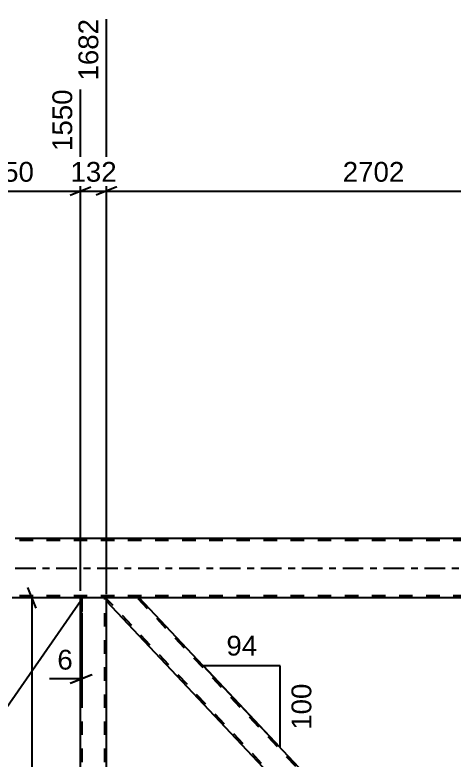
# Model space of a CAD drawing. Header units: millimetres. Extents: x -82 to 1107, y -546 to 295.
# Drawn here: x 12.9 to 76.4, y -27.8 to 80.1 of the extents above; entities that cross this region are included whole.
import ezdxf

# ---------------------------------------------------------------- set-up
doc = ezdxf.new("R2010")
doc.units = ezdxf.units.MM
doc.linetypes.add('DXK_LINE_DOT2', pattern=[3.9198, 1.9599, -1.9599])
doc.linetypes.add('DXK_LINE_DOT3', pattern=[5.9187, 2.979, -0.9799, 0.9799, -0.9799])
doc.styles.add('Arial', font='ARIAL.TTF', dxfattribs={"height": 0.2})
doc.styles.add('Arial Narrow', font='ARIALN.TTF', dxfattribs={"height": 0.2})

# ---------------------------------------------------------------- blocks, each defined once
blk = doc.blocks.new('Part-761553693-1421 - 1360')
at = {"color": 2, "linetype": 'Continuous'}
for p, q in [((26.16, -4.76), (26.16, -4.29)), ((67.13, -42.82), (30.89, -4.29)), ((64.54, -45.57), (26.16, -4.76)), ((67.13, -42.82), (66.81, -43.15)), ((66.81, -43.15), (64.54, -45.57))]:
    blk.add_line(p, q, dxfattribs=at)
at = {"color": 7, "linetype": 'DXK_LINE_DOT2'}
for p, q in [((30.89, -4.29), (26.16, -4.29)), ((66.97, -42.99), (30.58, -4.29)), ((64.7, -45.4), (26.16, -4.42)), ((67.1, -42.84), (66.81, -43.15)), ((64.7, -45.4), (64.71, -45.39))]:
    blk.add_line(p, q, dxfattribs=at)
blk = doc.blocks.new('Part-761553693-1466 - 1360')
at = {"color": 7, "linetype": 'DXK_LINE_DOT2'}
for p, q in [((26.16, -4.29), (22.39, -4.29)), ((22.39, -6.41), (22.39, -4.29)), ((22.61, -86.86), (22.61, -4.29)), ((25.93, -86.86), (25.93, -4.29)), ((26.16, -4.76), (26.16, -4.29)), ((22.39, -86.86), (22.39, -84.73)), ((26.16, -86.86), (22.39, -86.86)), ((26.16, -86.86), (26.16, -86.39))]:
    blk.add_line(p, q, dxfattribs=at)
at = {"color": 2, "linetype": 'Continuous'}
for p, q in [((26.16, -86.39), (26.16, -4.76)), ((22.39, -84.73), (22.39, -6.41))]:
    blk.add_line(p, q, dxfattribs=at)
blk = doc.blocks.new('Part-761553693-1681 - 1360')
at = {"color": 2, "linetype": 'Continuous'}
for p, q in [((108.56, 4.29), (12.96, 4.29)), ((22.39, -4.29), (12.96, -4.29)), ((108.56, -4.29), (22.56, -4.29))]:
    blk.add_line(p, q, dxfattribs=at)
at = {"color": 7, "linetype": 'DXK_LINE_DOT2'}
for p, q in [((681.9, 4), (12.96, 4)), ((681.9, -4), (12.96, -4)), ((22.56, -4.29), (22.39, -4.29))]:
    blk.add_line(p, q, dxfattribs=at)
at = {"color": 7, "linetype": 'DXK_LINE_DOT3'}
blk.add_line((12.96, 0), (681.9, 0), dxfattribs=at)
blk = doc.blocks.new('Part-761553693-1885 - 1360')
at = {"color": 7, "linetype": 'DXK_LINE_DOT2'}
for p, q in [((103.68, -4.29), (26.16, -86.72)), ((108.1, -4.29), (103.37, -4.29)), ((108.1, -4.42), (30.58, -86.86)), ((64.54, -45.57), (67.13, -42.82)), ((69.72, -45.57), (67.13, -48.32)), ((30.89, -86.86), (26.16, -86.86))]:
    blk.add_line(p, q, dxfattribs=at)
at = {"color": 2, "linetype": 'Continuous'}
for p, q in [((103.37, -4.29), (67.13, -42.82)), ((108.1, -4.76), (108.1, -4.29)), ((108.1, -4.76), (69.72, -45.57)), ((26.16, -86.39), (64.54, -45.57)), ((67.13, -48.32), (30.89, -86.86)), ((26.16, -86.86), (26.16, -86.39))]:
    blk.add_line(p, q, dxfattribs=at)
blk = doc.blocks.new('Part-761553693-2037 - 1360')
at = {"color": 2, "linetype": 'Continuous'}
for p, q in [((22.56, -4.29), (22.39, -4.29)), ((22.39, -4.29), (22.39, -6.41)), ((22.56, -6.41), (22.56, -4.29)), ((22.39, -6.41), (22.56, -6.41))]:
    blk.add_line(p, q, dxfattribs=at)
blk = doc.blocks.new('Part-761553693-2040 - 1360')
at = {"color": 7, "linetype": 'DXK_LINE_DOT2'}
for p, q in [((22.39, -4.29), (22.56, -4.29)), ((22.39, -4.29), (22.39, -6.41)), ((22.56, -4.29), (22.56, -6.41)), ((22.39, -6.41), (22.56, -6.41))]:
    blk.add_line(p, q, dxfattribs=at)
blk = doc.blocks.new('StraightDimension-761553693-20339 - 1360')
at = {"color": 7, "linetype": 'Continuous'}
for p, q in [((22.39, -3.29), (22.39, 69.27)), ((0, 5.29), (0, 58.1)), ((1.5, 55.18), (-1.5, 53.98)), ((20.89, 53.98), (23.89, 55.18)), ((0, 54.58), (22.39, 54.58))]:
    blk.add_line(p, q, dxfattribs=at)
at = {"color": 0, "linetype": 'Continuous'}
blk.add_wipeout([(21.79, 69.87), (17.59, 69.87), (17.59, 59.78), (21.79, 59.78)], dxfattribs=at)
at = {"color": 0}
blk.add_wipeout([(16.24, 55.33), (16.24, 59.53), (6.15, 59.53), (6.15, 55.33)], dxfattribs=at)
at = {"color": 3, "linetype": 'Continuous', "style": 'Arial'}
blk.add_text('1550', height=2.865, rotation=90.0002, dxfattribs=at).set_placement((21.19, 60.38))
at = {"color": 3, "style": 'Arial'}
blk.add_text('1550', height=2.865, dxfattribs=at).set_placement((6.75, 55.93))
at = {"color": 0, "linetype": 'Continuous'}
blk.add_wipeout([(-0.6, 58.7), (-4.8, 58.7), (-4.8, 55.28), (-0.6, 55.28)], dxfattribs=at)
at = {"color": 3, "linetype": 'Continuous', "style": 'Arial'}
blk.add_text('0', height=2.87, rotation=90.0002, dxfattribs=at).set_placement((-1.2, 55.88))
blk = doc.blocks.new('StraightDimension-761553693-21296 - 1360')
at = {"color": 7, "linetype": 'Continuous'}
for p, q in [((22.39, -7.41), (22.39, -18.43)), ((22.56, -7.41), (22.56, -18.43)), ((22.39, -16.03), (17.91, -16.03)), ((22.39, -16.03), (17.91, -16.03)), ((20.89, -16.63), (23.89, -15.43)), ((24.06, -15.43), (21.06, -16.63)), ((22.39, -16.03), (22.56, -16.03))]:
    blk.add_line(p, q, dxfattribs=at)
at = {"color": 0}
blk.add_wipeout([(21.86, -15.28), (21.86, -11.08), (18.44, -11.08), (18.44, -15.28)], dxfattribs=at)
at = {"color": 3, "style": 'Arial'}
blk.add_text('6', height=2.87, dxfattribs=at).set_placement((19.04, -14.68))
blk = doc.blocks.new('StraightDimension-761553693-15315 - 1360')
at = {"color": 7, "linetype": 'Continuous'}
for p, q in [((15.98, -5.79), (14.78, -2.79)), ((21.39, -4.29), (12.53, -4.29)), ((15.38, -86.86), (15.38, -4.29)), ((14.78, -85.36), (15.98, -88.36)), ((21.39, -86.86), (12.53, -86.86))]:
    blk.add_line(p, q, dxfattribs=at)
at = {"color": 0}
blk.add_wipeout([(14.63, -40.52), (10.43, -40.52), (10.43, -50.62), (14.63, -50.62)], dxfattribs=at)
at = {"color": 3, "style": 'Arial'}
blk.add_text('2890', height=2.865, rotation=90.0002, dxfattribs=at).set_placement((14.03, -50.02))
blk = doc.blocks.new('StraightDimension-761553693-20337 - 1360')
at = {"color": 7, "linetype": 'Continuous'}
for p, q in [((26.16, -3.76), (26.16, 79.47)), ((103.37, -3.29), (103.37, 69.27)), ((27.66, 55.18), (24.66, 53.98)), ((101.87, 53.98), (104.87, 55.18)), ((26.16, 54.58), (103.37, 54.58))]:
    blk.add_line(p, q, dxfattribs=at)
at = {"color": 0, "linetype": 'Continuous'}
blk.add_wipeout([(102.77, 69.87), (98.57, 69.87), (98.57, 59.78), (102.77, 59.78)], dxfattribs=at)
at = {"color": 0}
blk.add_wipeout([(69.81, 55.33), (69.81, 59.53), (59.71, 59.53), (59.71, 55.33)], dxfattribs=at)
at = {"color": 3, "linetype": 'Continuous', "style": 'Arial'}
blk.add_text('4384', height=2.865, rotation=90.0002, dxfattribs=at).set_placement((102.17, 60.38))
at = {"color": 3, "style": 'Arial'}
blk.add_text('2702', height=2.865, dxfattribs=at).set_placement((60.31, 55.93))
blk = doc.blocks.new('StraightDimension-761553693-20338 - 1360')
at = {"color": 7, "linetype": 'Continuous'}
for p, q in [((26.16, -3.76), (26.16, 79.47)), ((22.39, -3.29), (22.39, 69.27)), ((20.89, 53.98), (23.89, 55.18)), ((27.66, 55.18), (24.66, 53.98)), ((22.39, 54.58), (26.16, 54.58))]:
    blk.add_line(p, q, dxfattribs=at)
at = {"color": 0, "linetype": 'Continuous'}
blk.add_wipeout([(25.56, 80.07), (21.36, 80.07), (21.36, 69.98), (25.56, 69.98)], dxfattribs=at)
at = {"color": 3, "linetype": 'Continuous', "style": 'Arial'}
blk.add_text('1682', height=2.865, rotation=90.0002, dxfattribs=at).set_placement((24.96, 70.58))
at = {"color": 0}
blk.add_wipeout([(28.21, 55.33), (28.21, 59.53), (20.34, 59.53), (20.34, 55.33)], dxfattribs=at)
at = {"color": 3, "style": 'Arial'}
blk.add_text('132', height=2.865, dxfattribs=at).set_placement((20.94, 55.93))
blk = doc.blocks.new('AngleDimension-761553693-22302 - 1360')
at = {"color": 7, "linetype": 'Continuous'}
for p, q in [((40.57, -14.58), (40.17, -14.15)), ((51.27, -14.15), (40.17, -14.15)), ((51.27, -25.95), (40.17, -14.15)), ((51.27, -25.95), (51.27, -14.15))]:
    blk.add_line(p, q, dxfattribs=at)
at = {"color": 0}
for points in [[(48.54, -13.25), (48.54, -9.05), (42.89, -9.05), (42.89, -13.25)], [(56.37, -16.12), (52.17, -16.12), (52.17, -23.99), (56.37, -23.99)]]:
    blk.add_wipeout(points, dxfattribs=at)
at = {"color": 3, "style": 'Arial'}
blk.add_text('94', height=2.865, dxfattribs=at).set_placement((43.49, -12.65))
blk.add_text('100', height=2.865, rotation=90.0002, dxfattribs=at).set_placement((55.77, -23.39))
blk = doc.blocks.new('MarkSet-761553693-21317 - 1360')
at = {"color": 30, "linetype": 'Continuous'}
for p in [(22.43, -4.72), (-4.22, -20.17)]:
    blk.add_line(p, (11.76, -20.17), dxfattribs=at)
at = {"color": 0}
for points in [[(5.88, -19.57), (5.88, -16.57), (-3.62, -16.57), (-3.62, -19.57)], [(11.16, -19.57), (11.16, -16.57), (6.78, -16.57), (6.78, -19.57)]]:
    blk.add_wipeout(points, dxfattribs=at)
for points in [[(5.88, -19.57), (5.88, -16.57), (-3.62, -16.57), (-3.62, -19.57)], [(11.16, -19.57), (11.16, -16.57), (6.78, -16.57), (6.78, -19.57)]]:
    blk.add_wipeout(points, dxfattribs=at)
at = {"color": 3, "style": 'Arial Narrow'}
for s, p in [('PL539', (-3.62, -19.57)), ('BS', (6.78, -19.57))]:
    blk.add_text(s, height=2.863, dxfattribs=at).set_placement(p)

msp = doc.modelspace()

# ---------------------------------------------------------------- block references
for name in ['Part-761553693-1681 - 1360', 'Part-761553693-1466 - 1360', 'Part-761553693-2037 - 1360', 'Part-761553693-2040 - 1360', 'Part-761553693-1421 - 1360', 'Part-761553693-1885 - 1360']:
    msp.add_blockref(name, (0, 0))

# ---------------------------------------------------------------- next in the draw order: block references
for name in ['StraightDimension-761553693-20337 - 1360', 'StraightDimension-761553693-20339 - 1360', 'StraightDimension-761553693-21296 - 1360', 'AngleDimension-761553693-22302 - 1360']:
    msp.add_blockref(name, (0, 0))

# ---------------------------------------------------------------- next in the draw order: block references
msp.add_blockref('StraightDimension-761553693-15315 - 1360', (0, 0))

# ---------------------------------------------------------------- next in the draw order: block references
for name in ['StraightDimension-761553693-20338 - 1360', 'MarkSet-761553693-21317 - 1360']:
    msp.add_blockref(name, (0, 0))

doc.saveas('drawing.dxf')
